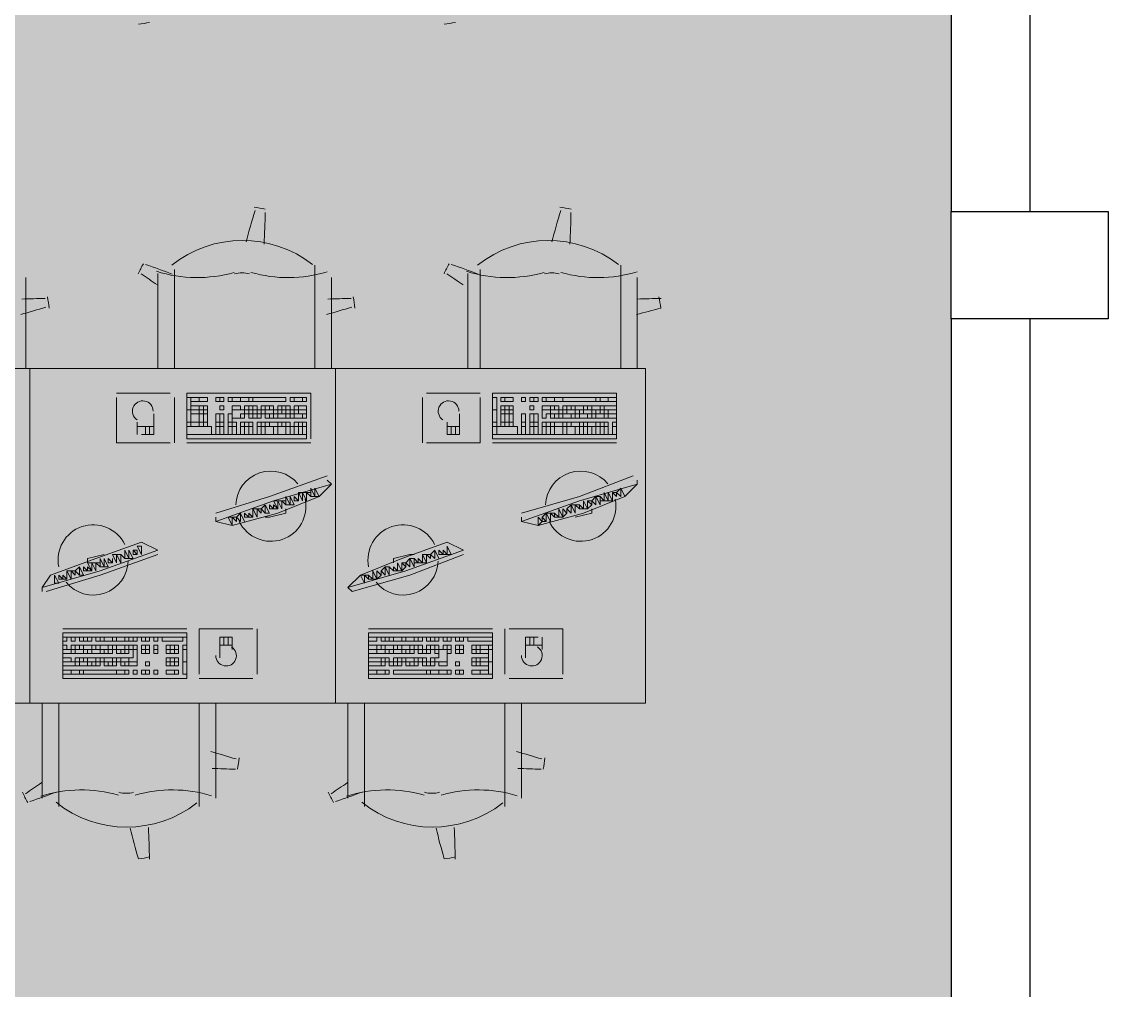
# Model space of a CAD drawing. Header units: millimetres. Extents: x -59 to 47, y 152 to 919.
# Drawn here: x 26.496 to 30.44, y 467.009 to 470.525 of the extents above; entities that cross this region are included whole.
import ezdxf

# ---------------------------------------------------------------- set-up
doc = ezdxf.new("R2010")
doc.units = ezdxf.units.MM
for name, color, linetype in [('PDF_014405$FT-FIXFIT', 7, 'Continuous'), ('PDF_014405$WA-COL', 7, 'Continuous'), ('PDF_014405$WA-EXT', 7, 'Continuous')]:
    doc.layers.add(name, color=color, linetype=linetype)
doc.layers.add('PDF_014405$HL-TMP', color=7, linetype='Continuous', true_color=0xe6db59)

msp = doc.modelspace()

# ---------------------------------------------------------------- linework, layer by layer
at = {"layer": 'PDF_014405$FT-FIXFIT', "lineweight": 0}
for points in [[(26.9901, 469.6108), (26.9901, 469.2658)], [(27.0501, 469.2658), (27.0501, 469.6258)], [(27.5601, 469.6408), (27.5601, 469.2658)], [(28.115, 469.6108), (28.115, 469.2658)], [(28.16, 469.2658), (28.16, 469.6258)], [(28.67, 469.6408), (28.67, 469.2658)], [(26.5102, 469.2658), (26.5102, 469.5958)], [(27.6201, 469.2658), (27.6201, 469.5958)], [(28.73, 469.2658), (28.73, 469.5958)], [(27.0351, 469.1758), (26.8402, 469.1758)], [(27.5451, 469.0108), (27.5451, 469.1758), (27.0951, 469.1758), (27.0951, 469.0108)], [(28.16, 469.1758), (27.9651, 469.1758)], [(28.655, 469.0108), (28.655, 469.1758), (28.205, 469.1758), (28.205, 469.0108)], [(26.8402, 469.1608), (26.8402, 469.1608)], [(26.8402, 469.1608), (26.8402, 468.9958), (27.0351, 468.9958)], [(27.0351, 469.1608), (27.0351, 469.1608)], [(27.0501, 468.9958), (27.0501, 469.1608)], [(27.9501, 469.1608), (27.9501, 468.9958)], [(27.9651, 469.1608), (27.9651, 469.1608)], [(27.9651, 468.9958), (28.16, 468.9958), (28.16, 469.1608)], [(26.9302, 469.0258), (26.9751, 469.0258), (26.9751, 469.1008)], [(28.0401, 469.0708), (28.0401, 469.0258), (28.0851, 469.0258), (28.0851, 469.1008)], [(26.9152, 469.0708), (26.9152, 469.0258)], [(26.9751, 469.0558), (26.9152, 469.0558)], [(26.9451, 469.0558), (26.9451, 469.0258)], [(26.9601, 469.0558), (26.9601, 469.0258)], [(28.0851, 469.0558), (28.0401, 469.0558)], [(28.0551, 469.0558), (28.0551, 469.0258)], [(28.0701, 469.0558), (28.0701, 469.0258)], [(27.0951, 468.9958), (27.5451, 468.9958)], [(27.9651, 468.9958), (27.9651, 468.9958)], [(28.205, 468.9958), (28.655, 468.9958)], [(27.6051, 468.8759), (27.3951, 468.8009), (27.2001, 468.7409)], [(27.2001, 468.7109), (27.2601, 468.6959), (27.4251, 468.7409), (27.5751, 468.8009), (27.6201, 468.8459), (27.6051, 468.8609)], [(28.715, 468.8759), (28.52, 468.8009), (28.31, 468.7409)], [(28.31, 468.7109), (28.37, 468.6959), (28.535, 468.7409), (28.685, 468.8009), (28.73, 468.8459), (28.73, 468.8609)], [(28.715, 468.8609), (28.715, 468.8609)], [(27.6201, 468.8459), (27.4101, 468.7859), (27.2001, 468.7109), (27.2001, 468.7259)], [(28.73, 468.8459), (28.52, 468.7859), (28.31, 468.7109), (28.31, 468.7259)], [(28.67, 468.8309), (28.685, 468.8009), (28.67, 468.8309)], [(27.2901, 468.7409), (27.3051, 468.7109), (27.2901, 468.7409)], [(27.3351, 468.7559), (27.3351, 468.7259), (27.3351, 468.7559)], [(27.4551, 468.7559), (27.4551, 468.7409), (27.3951, 468.7259), (27.3801, 468.7259)], [(28.475, 468.7559), (28.475, 468.7409), (28.475, 468.7559)], [(28.565, 468.7559), (28.565, 468.7409), (28.505, 468.7259)], [(28.325, 468.7259), (28.325, 468.7259)], [(26.5702, 468.4709), (26.7802, 468.5309), (26.9901, 468.6059), (26.9302, 468.6359), (26.7652, 468.5759), (26.6002, 468.5159), (26.5702, 468.4709), (26.5702, 468.4559)], [(27.6801, 468.4709), (27.8901, 468.5309), (28.1, 468.6059), (28.0401, 468.6359), (27.8751, 468.5759), (27.7251, 468.5159), (27.6801, 468.4709), (27.6951, 468.4559), (27.9051, 468.5159), (28.1, 468.5909)], [(26.5852, 468.4559), (26.7802, 468.5159), (26.9901, 468.5909)], [(26.7352, 468.5609), (26.7352, 468.5759), (26.7952, 468.5909)], [(26.8702, 468.5759), (26.8552, 468.5909), (26.8702, 468.5759)], [(26.9751, 468.5909), (26.9751, 468.5909)], [(26.9901, 468.6059), (26.9901, 468.6059)], [(27.8451, 468.5609), (27.8451, 468.5759), (27.9051, 468.5909), (27.9201, 468.5909)], [(28.0101, 468.5759), (27.9951, 468.6059), (28.0101, 468.5759)], [(28.1, 468.6059), (28.1, 468.6059)], [(28.1, 468.5909), (28.1, 468.5909)], [(26.8252, 468.5609), (26.8252, 468.5759), (26.8252, 468.5609)], [(27.8451, 468.5309), (27.8301, 468.5459), (27.8451, 468.5309)], [(26.6602, 468.5009), (26.6602, 468.5309), (26.6602, 468.5009)], [(27.8001, 468.5159), (27.8001, 468.5309), (27.8001, 468.5159)], [(26.5852, 468.4559), (26.5852, 468.4559)], [(27.0951, 468.3209), (26.6452, 468.3209)], [(26.6452, 468.3059), (26.6452, 468.1409), (27.0951, 468.1409), (27.0951, 468.3059)], [(27.3351, 468.3209), (27.1401, 468.3209), (27.1401, 468.1559)], [(27.3351, 468.3209), (27.3351, 468.3209)], [(27.3501, 468.1559), (27.3501, 468.3209)], [(28.205, 468.3209), (27.7551, 468.3209)], [(27.7551, 468.3059), (27.7551, 468.1409), (28.205, 468.1409), (28.205, 468.3059)], [(28.25, 468.3209), (28.25, 468.1559)], [(28.46, 468.1559), (28.46, 468.3209), (28.265, 468.3209)], [(27.2601, 468.2459), (27.2601, 468.2909), (27.2151, 468.2909), (27.2151, 468.2159)], [(27.2301, 468.2609), (27.2301, 468.2909)], [(27.2451, 468.2609), (27.2451, 468.2909)], [(28.37, 468.2909), (28.325, 468.2909), (28.325, 468.2159)], [(28.34, 468.2609), (28.34, 468.2909)], [(28.355, 468.2609), (28.355, 468.2909)], [(28.385, 468.2459), (28.385, 468.2909)], [(27.2151, 468.2609), (27.2601, 468.2609)], [(28.325, 468.2609), (28.385, 468.2609)], [(27.3351, 468.1559), (27.3351, 468.1559)], [(28.265, 468.1559), (28.265, 468.1559)], [(28.46, 468.1559), (28.46, 468.1559)], [(27.1401, 468.1409), (27.3351, 468.1409)], [(28.265, 468.1409), (28.46, 468.1409)], [(26.5702, 467.706), (26.5702, 468.0509)], [(26.6302, 468.0509), (26.6302, 467.676)], [(27.1401, 467.676), (27.1401, 468.0509)], [(27.2001, 468.0509), (27.2001, 467.706)], [(27.6801, 467.706), (27.6801, 468.0509)], [(27.7401, 468.0509), (27.7401, 467.676)], [(28.25, 467.676), (28.25, 468.0509)], [(28.31, 468.0509), (28.31, 467.706)]]:
    msp.add_lwpolyline(points, dxfattribs=at)
for points in [[(28.7273, 469.462, 0.00719), (28.8152, 469.485, 0.025003), (28.8088, 469.5257)], [(26.8901, 467.5968, 0.008987), (26.9193, 467.4859, 0.025003), (26.96, 467.4924)], [(28, 467.5968, 0.008987), (28.0292, 467.4859, 0.025003), (28.0699, 467.4924)]]:
    msp.add_lwpolyline(points, format="xyb", dxfattribs=at)
for points in [[(25.4153, 469.2658), (26.5252, 469.2658), (26.5252, 468.0509), (25.4153, 468.0509)], [(26.5252, 469.2658), (27.6351, 469.2658), (27.6351, 468.0509), (26.5252, 468.0509)], [(27.6351, 469.2658), (28.76, 469.2658), (28.76, 468.0509), (27.6351, 468.0509)], [(27.1101, 469.1608), (27.0951, 469.1608), (27.0951, 469.1158), (27.1101, 469.1158)], [(27.1401, 469.1608), (27.1101, 469.1608), (27.1101, 469.1458), (27.1401, 469.1458)], [(27.1701, 469.1608), (27.1401, 469.1608), (27.1401, 469.1458), (27.1701, 469.1458)], [(27.2151, 469.1608), (27.2001, 469.1608), (27.2001, 469.1458), (27.2151, 469.1458)], [(27.2301, 469.1608), (27.2151, 469.1608), (27.2151, 469.1458), (27.2301, 469.1458)], [(27.2601, 469.1608), (27.2451, 469.1608), (27.2451, 469.1458), (27.2601, 469.1458)], [(27.2601, 469.1608), (27.2901, 469.1608), (27.2901, 469.1458), (27.2601, 469.1458)], [(27.2901, 469.1608), (27.3201, 469.1608), (27.3201, 469.1458), (27.2901, 469.1458)], [(27.3201, 469.1608), (27.3351, 469.1608), (27.3351, 469.1458), (27.3201, 469.1458)], [(27.4551, 469.1608), (27.3351, 469.1608), (27.3351, 469.1458), (27.4551, 469.1458)], [(27.4851, 469.1608), (27.4701, 469.1608), (27.4701, 469.1458), (27.4851, 469.1458)], [(27.5151, 469.1608), (27.4851, 469.1608), (27.4851, 469.1458), (27.5151, 469.1458)], [(27.5301, 469.1608), (27.5151, 469.1608), (27.5151, 469.1458), (27.5301, 469.1458)], [(28.22, 469.1608), (28.205, 469.1608), (28.205, 469.1158), (28.22, 469.1158)], [(28.25, 469.1608), (28.235, 469.1608), (28.235, 469.1458), (28.25, 469.1458)], [(28.28, 469.1608), (28.25, 469.1608), (28.25, 469.1458), (28.28, 469.1458)], [(28.325, 469.1608), (28.31, 469.1608), (28.31, 469.1458), (28.325, 469.1458)], [(28.355, 469.1608), (28.34, 469.1608), (28.34, 469.1458), (28.355, 469.1458)], [(28.37, 469.1608), (28.355, 469.1608), (28.355, 469.1458), (28.37, 469.1458)], [(28.385, 469.1608), (28.4, 469.1608), (28.4, 469.1458), (28.385, 469.1458)], [(28.4, 469.1608), (28.43, 469.1608), (28.43, 469.1458), (28.4, 469.1458)], [(28.43, 469.1608), (28.46, 469.1608), (28.46, 469.1458), (28.43, 469.1458)], [(28.58, 469.1608), (28.46, 469.1608), (28.46, 469.1458), (28.58, 469.1458)], [(28.595, 469.1608), (28.58, 469.1608), (28.58, 469.1458), (28.595, 469.1458)], [(28.625, 469.1608), (28.595, 469.1608), (28.595, 469.1458), (28.625, 469.1458)], [(28.655, 469.1608), (28.625, 469.1608), (28.625, 469.1458), (28.655, 469.1458)], [(27.1101, 469.1158), (27.0951, 469.1158), (27.0951, 469.0708), (27.1101, 469.0708)], [(27.1401, 469.1308), (27.1101, 469.1308), (27.1101, 469.1158), (27.1401, 469.1158)], [(27.1401, 469.1158), (27.1101, 469.1158), (27.1101, 469.1008), (27.1401, 469.1008)], [(27.1401, 469.1008), (27.1101, 469.1008), (27.1101, 469.0708), (27.1401, 469.0708)], [(27.1551, 469.1308), (27.1401, 469.1308), (27.1401, 469.1158), (27.1551, 469.1158)], [(27.1551, 469.1158), (27.1401, 469.1158), (27.1401, 469.1008), (27.1551, 469.1008)], [(27.1551, 469.1008), (27.1401, 469.1008), (27.1401, 469.0708), (27.1551, 469.0708)], [(27.1701, 469.1308), (27.1551, 469.1308), (27.1551, 469.1158), (27.1701, 469.1158)], [(27.1701, 469.1158), (27.1551, 469.1158), (27.1551, 469.1008), (27.1701, 469.1008)], [(27.1701, 469.1008), (27.1551, 469.1008), (27.1551, 469.0708), (27.1701, 469.0708)], [(27.2151, 469.1008), (27.2001, 469.1008), (27.2001, 469.0708), (27.2151, 469.0708)], [(27.2301, 469.1308), (27.2151, 469.1308), (27.2151, 469.1158), (27.2301, 469.1158)], [(27.2301, 469.1008), (27.2151, 469.1008), (27.2151, 469.0708), (27.2301, 469.0708)], [(27.2601, 469.1008), (27.2451, 469.1008), (27.2451, 469.0708), (27.2601, 469.0708)], [(27.2901, 469.1308), (27.2601, 469.1308), (27.2601, 469.1158), (27.2901, 469.1158)], [(27.2901, 469.1158), (27.2601, 469.1158), (27.2601, 469.0858), (27.2901, 469.0858), (27.2901, 469.1008), (27.3051, 469.1008), (27.3051, 469.1158)], [(27.3051, 469.1008), (27.2901, 469.1008), (27.2901, 469.0858), (27.3051, 469.0858)], [(27.3201, 469.1308), (27.3051, 469.1308), (27.3051, 469.1158), (27.3201, 469.1158)], [(27.3201, 469.1158), (27.3051, 469.1158), (27.3051, 469.1008), (27.3201, 469.1008)], [(27.3351, 469.1308), (27.3201, 469.1308), (27.3201, 469.1158), (27.3351, 469.1158)], [(27.3351, 469.1008), (27.3201, 469.1008), (27.3201, 469.0858), (27.3351, 469.0858)], [(27.3501, 469.1308), (27.3351, 469.1308), (27.3351, 469.1158), (27.3501, 469.1158)], [(27.3501, 469.1158), (27.3351, 469.1158), (27.3351, 469.1008), (27.3501, 469.1008)], [(27.3501, 469.1008), (27.3351, 469.1008), (27.3351, 469.0858), (27.3501, 469.0858)], [(27.3651, 469.1158), (27.3501, 469.1158), (27.3501, 469.1008), (27.3651, 469.1008)], [(27.3651, 469.1008), (27.3501, 469.1008), (27.3501, 469.0858), (27.3651, 469.0858)], [(27.3801, 469.1308), (27.3651, 469.1308), (27.3651, 469.1158), (27.3801, 469.1158)], [(27.3801, 469.1158), (27.3651, 469.1158), (27.3651, 469.1008), (27.3801, 469.1008)], [(27.3951, 469.1308), (27.3801, 469.1308), (27.3801, 469.1158), (27.3951, 469.1158)], [(27.4101, 469.1158), (27.3801, 469.1158), (27.3801, 469.1008), (27.4101, 469.1008)], [(27.3951, 469.1008), (27.3801, 469.1008), (27.3801, 469.0858), (27.3951, 469.0858)], [(27.4101, 469.1308), (27.3951, 469.1308), (27.3951, 469.1158), (27.4101, 469.1158)], [(27.4101, 469.1008), (27.3951, 469.1008), (27.3951, 469.0858), (27.4101, 469.0858)], [(27.4251, 469.1158), (27.4101, 469.1158), (27.4101, 469.1008), (27.4251, 469.1008)], [(27.4251, 469.1008), (27.4101, 469.1008), (27.4101, 469.0858), (27.4251, 469.0858)], [(27.4401, 469.1308), (27.4251, 469.1308), (27.4251, 469.1158), (27.4401, 469.1158)], [(27.4401, 469.1158), (27.4251, 469.1158), (27.4251, 469.1008), (27.4401, 469.1008)], [(27.4551, 469.1008), (27.4251, 469.1008), (27.4251, 469.0858), (27.4551, 469.0858)], [(27.4551, 469.1308), (27.4401, 469.1308), (27.4401, 469.1158), (27.4551, 469.1158)], [(27.4551, 469.1158), (27.4401, 469.1158), (27.4401, 469.1008), (27.4551, 469.1008)], [(27.4701, 469.1308), (27.4551, 469.1308), (27.4551, 469.1158), (27.4701, 469.1158)], [(27.4701, 469.1008), (27.4551, 469.1008), (27.4551, 469.0858), (27.4701, 469.0858)], [(27.4851, 469.1158), (27.4701, 469.1158), (27.4701, 469.1008), (27.4851, 469.1008)], [(27.4851, 469.1008), (27.4701, 469.1008), (27.4701, 469.0858), (27.4851, 469.0858)], [(27.5001, 469.1308), (27.4851, 469.1308), (27.4851, 469.1158), (27.5001, 469.1158)], [(27.5001, 469.1158), (27.4851, 469.1158), (27.4851, 469.1008), (27.5001, 469.1008)], [(27.5151, 469.1008), (27.4851, 469.1008), (27.4851, 469.0858), (27.5151, 469.0858)], [(27.5301, 469.1308), (27.5001, 469.1308), (27.5001, 469.1158), (27.5301, 469.1158)], [(27.5301, 469.1158), (27.5001, 469.1158), (27.5001, 469.1008), (27.5301, 469.1008)], [(27.5301, 469.1008), (27.5151, 469.1008), (27.5151, 469.0858), (27.5301, 469.0858)], [(28.22, 469.1158), (28.205, 469.1158), (28.205, 469.0708), (28.22, 469.0708)], [(28.25, 469.1308), (28.235, 469.1308), (28.235, 469.1158), (28.25, 469.1158)], [(28.25, 469.1158), (28.235, 469.1158), (28.235, 469.1008), (28.25, 469.1008)], [(28.25, 469.1008), (28.235, 469.1008), (28.235, 469.0708), (28.25, 469.0708)], [(28.265, 469.1308), (28.25, 469.1308), (28.25, 469.1158), (28.265, 469.1158)], [(28.265, 469.1158), (28.25, 469.1158), (28.25, 469.1008), (28.265, 469.1008)], [(28.265, 469.1008), (28.25, 469.1008), (28.25, 469.0708), (28.265, 469.0708)], [(28.28, 469.1308), (28.265, 469.1308), (28.265, 469.1158), (28.28, 469.1158)], [(28.28, 469.1158), (28.265, 469.1158), (28.265, 469.1008), (28.28, 469.1008)], [(28.28, 469.1008), (28.265, 469.1008), (28.265, 469.0708), (28.28, 469.0708)], [(28.325, 469.1008), (28.31, 469.1008), (28.31, 469.0708), (28.325, 469.0708)], [(28.355, 469.1308), (28.34, 469.1308), (28.34, 469.1158), (28.355, 469.1158)], [(28.355, 469.1008), (28.34, 469.1008), (28.34, 469.0708), (28.355, 469.0708)], [(28.37, 469.1008), (28.355, 469.1008), (28.355, 469.0708), (28.37, 469.0708)], [(28.415, 469.1308), (28.385, 469.1308), (28.385, 469.1158), (28.415, 469.1158)], [(28.4, 469.1158), (28.385, 469.1158), (28.385, 469.0858), (28.4, 469.0858), (28.4, 469.1008), (28.415, 469.1008), (28.415, 469.1158)], [(28.43, 469.1308), (28.415, 469.1308), (28.415, 469.1158), (28.43, 469.1158)], [(28.445, 469.1158), (28.415, 469.1158), (28.415, 469.1008), (28.445, 469.1008)], [(28.43, 469.1008), (28.415, 469.1008), (28.415, 469.0858), (28.43, 469.0858)], [(28.445, 469.1308), (28.43, 469.1308), (28.43, 469.1158), (28.445, 469.1158)], [(28.445, 469.1008), (28.43, 469.1008), (28.43, 469.0858), (28.445, 469.0858)], [(28.46, 469.1158), (28.445, 469.1158), (28.445, 469.1008), (28.46, 469.1008)], [(28.46, 469.1008), (28.445, 469.1008), (28.445, 469.0858), (28.46, 469.0858)], [(28.475, 469.1308), (28.46, 469.1308), (28.46, 469.1158), (28.475, 469.1158)], [(28.475, 469.1158), (28.46, 469.1158), (28.46, 469.1008), (28.475, 469.1008)], [(28.49, 469.1008), (28.46, 469.1008), (28.46, 469.0858), (28.49, 469.0858)], [(28.49, 469.1308), (28.475, 469.1308), (28.475, 469.1158), (28.49, 469.1158)], [(28.505, 469.1158), (28.475, 469.1158), (28.475, 469.1008), (28.505, 469.1008)], [(28.505, 469.1308), (28.49, 469.1308), (28.49, 469.1158), (28.505, 469.1158)], [(28.505, 469.1008), (28.49, 469.1008), (28.49, 469.0858), (28.505, 469.0858)], [(28.535, 469.1308), (28.505, 469.1308), (28.505, 469.1158), (28.535, 469.1158)], [(28.52, 469.1158), (28.505, 469.1158), (28.505, 469.1008), (28.52, 469.1008)], [(28.52, 469.1008), (28.505, 469.1008), (28.505, 469.0858), (28.52, 469.0858)], [(28.535, 469.1158), (28.52, 469.1158), (28.52, 469.1008), (28.535, 469.1008)], [(28.55, 469.1008), (28.52, 469.1008), (28.52, 469.0858), (28.55, 469.0858)], [(28.55, 469.1308), (28.535, 469.1308), (28.535, 469.1158), (28.55, 469.1158)], [(28.565, 469.1158), (28.535, 469.1158), (28.535, 469.1008), (28.565, 469.1008)], [(28.565, 469.1308), (28.55, 469.1308), (28.55, 469.1158), (28.565, 469.1158)], [(28.565, 469.1008), (28.55, 469.1008), (28.55, 469.0858), (28.565, 469.0858)], [(28.595, 469.1308), (28.565, 469.1308), (28.565, 469.1158), (28.595, 469.1158)], [(28.58, 469.1158), (28.565, 469.1158), (28.565, 469.1008), (28.58, 469.1008)], [(28.58, 469.1008), (28.565, 469.1008), (28.565, 469.0858), (28.58, 469.0858)], [(28.595, 469.1158), (28.58, 469.1158), (28.58, 469.1008), (28.595, 469.1008)], [(28.61, 469.1008), (28.58, 469.1008), (28.58, 469.0858), (28.61, 469.0858)], [(28.61, 469.1308), (28.595, 469.1308), (28.595, 469.1158), (28.61, 469.1158)], [(28.61, 469.1158), (28.595, 469.1158), (28.595, 469.1008), (28.61, 469.1008)], [(28.655, 469.1308), (28.61, 469.1308), (28.61, 469.1158), (28.655, 469.1158)], [(28.625, 469.1008), (28.61, 469.1008), (28.61, 469.0858), (28.625, 469.0858)], [(28.655, 469.1158), (28.625, 469.1158), (28.625, 469.1008), (28.655, 469.1008)], [(28.655, 469.1008), (28.625, 469.1008), (28.625, 469.0858), (28.655, 469.0858)], [(27.1101, 469.0708), (27.0951, 469.0708), (27.0951, 469.0558), (27.1101, 469.0558)], [(27.1851, 469.0258), (27.0951, 469.0258), (27.0951, 469.0558), (27.1851, 469.0558)], [(27.1401, 469.0708), (27.1101, 469.0708), (27.1101, 469.0558), (27.1401, 469.0558)], [(27.1551, 469.0708), (27.1401, 469.0708), (27.1401, 469.0558), (27.1551, 469.0558)], [(27.1701, 469.0708), (27.1551, 469.0708), (27.1551, 469.0558), (27.1701, 469.0558)], [(27.2151, 469.0708), (27.2001, 469.0708), (27.2001, 469.0558), (27.2151, 469.0558)], [(27.2151, 469.0558), (27.2001, 469.0558), (27.2001, 469.0258), (27.2151, 469.0258)], [(27.2301, 469.0708), (27.2151, 469.0708), (27.2151, 469.0558), (27.2301, 469.0558)], [(27.2301, 469.0558), (27.2151, 469.0558), (27.2151, 469.0258), (27.2301, 469.0258)], [(27.2601, 469.0708), (27.2451, 469.0708), (27.2451, 469.0558), (27.2601, 469.0558)], [(27.2601, 469.0558), (27.2451, 469.0558), (27.2451, 469.0258), (27.2601, 469.0258)], [(27.2751, 469.0708), (27.2601, 469.0708), (27.2601, 469.0558), (27.2751, 469.0558)], [(27.2751, 469.0558), (27.2601, 469.0558), (27.2601, 469.0258), (27.2751, 469.0258)], [(27.3051, 469.0708), (27.2901, 469.0708), (27.2901, 469.0558), (27.3051, 469.0558)], [(27.3051, 469.0558), (27.2901, 469.0558), (27.2901, 469.0258), (27.3051, 469.0258)], [(27.3201, 469.0708), (27.3051, 469.0708), (27.3051, 469.0558), (27.3201, 469.0558)], [(27.3201, 469.0558), (27.3051, 469.0558), (27.3051, 469.0258), (27.3201, 469.0258)], [(27.3351, 469.0708), (27.3201, 469.0708), (27.3201, 469.0558), (27.3351, 469.0558)], [(27.3351, 469.0558), (27.3201, 469.0558), (27.3201, 469.0258), (27.3351, 469.0258)], [(27.3651, 469.0708), (27.3501, 469.0708), (27.3501, 469.0558), (27.3651, 469.0558)], [(27.3651, 469.0558), (27.3501, 469.0558), (27.3501, 469.0258), (27.3651, 469.0258)], [(27.3801, 469.0708), (27.3651, 469.0708), (27.3651, 469.0558), (27.3801, 469.0558)], [(27.3801, 469.0558), (27.3651, 469.0558), (27.3651, 469.0258), (27.3801, 469.0258)], [(27.3951, 469.0708), (27.3801, 469.0708), (27.3801, 469.0558), (27.3951, 469.0558)], [(27.4101, 469.0558), (27.3801, 469.0558), (27.3801, 469.0258), (27.4101, 469.0258)], [(27.4251, 469.0708), (27.3951, 469.0708), (27.3951, 469.0558), (27.4251, 469.0558)], [(27.4251, 469.0558), (27.4101, 469.0558), (27.4101, 469.0258), (27.4251, 469.0258)], [(27.4401, 469.0708), (27.4251, 469.0708), (27.4251, 469.0558), (27.4401, 469.0558)], [(27.4551, 469.0558), (27.4251, 469.0558), (27.4251, 469.0258), (27.4551, 469.0258)], [(27.4551, 469.0708), (27.4401, 469.0708), (27.4401, 469.0558), (27.4551, 469.0558)], [(27.4701, 469.0708), (27.4551, 469.0708), (27.4551, 469.0558), (27.4701, 469.0558)], [(27.4701, 469.0558), (27.4551, 469.0558), (27.4551, 469.0258), (27.4701, 469.0258)], [(27.4851, 469.0558), (27.4701, 469.0558), (27.4701, 469.0258), (27.4851, 469.0258)], [(27.5001, 469.0708), (27.4851, 469.0708), (27.4851, 469.0558), (27.5001, 469.0558)], [(27.5001, 469.0558), (27.4851, 469.0558), (27.4851, 469.0258), (27.5001, 469.0258)], [(27.5151, 469.0708), (27.5001, 469.0708), (27.5001, 469.0558), (27.5151, 469.0558)], [(27.5301, 469.0708), (27.5151, 469.0708), (27.5151, 469.0558), (27.5301, 469.0558)], [(27.5301, 469.0558), (27.5151, 469.0558), (27.5151, 469.0258), (27.5301, 469.0258)], [(28.22, 469.0708), (28.205, 469.0708), (28.205, 469.0558), (28.22, 469.0558)], [(28.295, 469.0258), (28.22, 469.0258), (28.22, 469.0558), (28.295, 469.0558)], [(28.25, 469.0708), (28.235, 469.0708), (28.235, 469.0558), (28.25, 469.0558)], [(28.265, 469.0708), (28.25, 469.0708), (28.25, 469.0558), (28.265, 469.0558)], [(28.28, 469.0708), (28.265, 469.0708), (28.265, 469.0558), (28.28, 469.0558)], [(28.325, 469.0708), (28.31, 469.0708), (28.31, 469.0558), (28.325, 469.0558)], [(28.325, 469.0558), (28.31, 469.0558), (28.31, 469.0258), (28.325, 469.0258)], [(28.355, 469.0708), (28.34, 469.0708), (28.34, 469.0558), (28.355, 469.0558)], [(28.355, 469.0558), (28.34, 469.0558), (28.34, 469.0258), (28.355, 469.0258)], [(28.37, 469.0708), (28.355, 469.0708), (28.355, 469.0558), (28.37, 469.0558)], [(28.37, 469.0558), (28.355, 469.0558), (28.355, 469.0258), (28.37, 469.0258)], [(28.4, 469.0708), (28.385, 469.0708), (28.385, 469.0558), (28.4, 469.0558)], [(28.4, 469.0558), (28.385, 469.0558), (28.385, 469.0258), (28.4, 469.0258)], [(28.415, 469.0708), (28.4, 469.0708), (28.4, 469.0558), (28.415, 469.0558)], [(28.415, 469.0558), (28.4, 469.0558), (28.4, 469.0258), (28.415, 469.0258)], [(28.43, 469.0708), (28.415, 469.0708), (28.415, 469.0558), (28.43, 469.0558)], [(28.43, 469.0558), (28.415, 469.0558), (28.415, 469.0258), (28.43, 469.0258)], [(28.46, 469.0708), (28.43, 469.0708), (28.43, 469.0558), (28.46, 469.0558)], [(28.46, 469.0558), (28.43, 469.0558), (28.43, 469.0258), (28.46, 469.0258)], [(28.475, 469.0708), (28.46, 469.0708), (28.46, 469.0558), (28.475, 469.0558)], [(28.475, 469.0558), (28.46, 469.0558), (28.46, 469.0258), (28.475, 469.0258)], [(28.49, 469.0708), (28.475, 469.0708), (28.475, 469.0558), (28.49, 469.0558)], [(28.505, 469.0558), (28.475, 469.0558), (28.475, 469.0258), (28.505, 469.0258)], [(28.52, 469.0708), (28.49, 469.0708), (28.49, 469.0558), (28.52, 469.0558)], [(28.52, 469.0558), (28.505, 469.0558), (28.505, 469.0258), (28.52, 469.0258)], [(28.535, 469.0708), (28.52, 469.0708), (28.52, 469.0558), (28.535, 469.0558)], [(28.535, 469.0558), (28.52, 469.0558), (28.52, 469.0258), (28.535, 469.0258)], [(28.55, 469.0708), (28.535, 469.0708), (28.535, 469.0558), (28.55, 469.0558)], [(28.58, 469.0708), (28.55, 469.0708), (28.55, 469.0558), (28.58, 469.0558)], [(28.565, 469.0558), (28.55, 469.0558), (28.55, 469.0258), (28.565, 469.0258)], [(28.58, 469.0558), (28.565, 469.0558), (28.565, 469.0258), (28.58, 469.0258)], [(28.595, 469.0708), (28.58, 469.0708), (28.58, 469.0558), (28.595, 469.0558)], [(28.595, 469.0558), (28.58, 469.0558), (28.58, 469.0258), (28.595, 469.0258)], [(28.61, 469.0708), (28.595, 469.0708), (28.595, 469.0558), (28.61, 469.0558)], [(28.625, 469.0708), (28.61, 469.0708), (28.61, 469.0558), (28.625, 469.0558)], [(28.625, 469.0558), (28.61, 469.0558), (28.61, 469.0258), (28.625, 469.0258)], [(28.655, 469.0708), (28.64, 469.0708), (28.64, 469.0558), (28.655, 469.0558)], [(28.655, 469.0558), (28.64, 469.0558), (28.64, 469.0258), (28.655, 469.0258)], [(27.5301, 469.0108), (27.0951, 469.0108), (27.0951, 469.0258), (27.5301, 469.0258)], [(28.655, 469.0108), (28.205, 469.0108), (28.205, 469.0258), (28.655, 469.0258)], [(27.5451, 468.8309), (27.5451, 468.8159), (27.5451, 468.8009), (27.5601, 468.8009)], [(27.5601, 468.8309), (27.5601, 468.8009), (27.5751, 468.8009)], [(28.67, 468.8309), (28.655, 468.8159), (28.67, 468.8009)], [(27.4251, 468.7859), (27.4101, 468.7859), (27.4251, 468.7559)], [(27.4401, 468.7859), (27.4251, 468.7859), (27.4401, 468.7559), (27.4401, 468.7709)], [(27.4551, 468.7859), (27.4401, 468.7859), (27.4551, 468.7709)], [(27.4551, 468.8009), (27.4551, 468.7859), (27.4551, 468.7709), (27.4701, 468.7709)], [(27.4701, 468.8009), (27.4701, 468.7709), (27.4851, 468.7709)], [(27.4851, 468.8009), (27.4851, 468.7859), (27.5001, 468.7859)], [(27.5001, 468.8159), (27.5001, 468.8009), (27.5001, 468.7859)], [(27.5151, 468.8159), (27.5001, 468.8159), (27.5151, 468.7859)], [(27.5301, 468.8159), (27.5151, 468.8159), (27.5301, 468.7859), (27.5301, 468.8009)], [(27.5451, 468.8159), (27.5301, 468.8159), (27.5451, 468.8009)], [(28.535, 468.7859), (28.535, 468.7559), (28.55, 468.7559)], [(28.55, 468.7859), (28.55, 468.7559), (28.565, 468.7709)], [(28.565, 468.7859), (28.55, 468.7859), (28.565, 468.7709)], [(28.58, 468.8009), (28.565, 468.7859), (28.58, 468.7709)], [(28.595, 468.8009), (28.58, 468.8009), (28.595, 468.7709)], [(28.595, 468.8009), (28.595, 468.7859), (28.61, 468.7859)], [(28.61, 468.8159), (28.61, 468.8009), (28.61, 468.7859), (28.625, 468.7859)], [(28.625, 468.8159), (28.625, 468.7859), (28.64, 468.7859)], [(28.64, 468.8159), (28.64, 468.7859), (28.64, 468.8009)], [(28.655, 468.8159), (28.64, 468.8159), (28.655, 468.8009)], [(27.2901, 468.7409), (27.2751, 468.7259), (27.2901, 468.7109)], [(27.3051, 468.7409), (27.3051, 468.7259), (27.3201, 468.7259)], [(27.3201, 468.7409), (27.3201, 468.7259), (27.3351, 468.7259)], [(27.3501, 468.7559), (27.3351, 468.7559), (27.3501, 468.7259), (27.3501, 468.7409)], [(27.3651, 468.7559), (27.3501, 468.7559), (27.3651, 468.7409)], [(27.3801, 468.7709), (27.3651, 468.7559), (27.3801, 468.7409)], [(27.3801, 468.7709), (27.3801, 468.7409), (27.3951, 468.7409)], [(27.3951, 468.7709), (27.3951, 468.7559), (27.4101, 468.7559)], [(27.4101, 468.7709), (27.4101, 468.7559), (27.4251, 468.7559)], [(28.4, 468.7409), (28.385, 468.7259), (28.4, 468.7109)], [(28.415, 468.7409), (28.4, 468.7409), (28.415, 468.7109)], [(28.43, 468.7409), (28.415, 468.7409), (28.43, 468.7259)], [(28.43, 468.7409), (28.43, 468.7259), (28.445, 468.7259)], [(28.445, 468.7559), (28.445, 468.7259), (28.46, 468.7259)], [(28.46, 468.7559), (28.46, 468.7259), (28.475, 468.7409)], [(28.49, 468.7709), (28.475, 468.7559), (28.49, 468.7409)], [(28.505, 468.7709), (28.49, 468.7709), (28.505, 468.7409)], [(28.52, 468.7709), (28.505, 468.7709), (28.52, 468.7559)], [(28.52, 468.7709), (28.52, 468.7559), (28.535, 468.7559)], [(27.2601, 468.7259), (27.2451, 468.7259), (27.2601, 468.6959), (27.2601, 468.7109)], [(27.2751, 468.7259), (27.2601, 468.7259), (27.2751, 468.7109)], [(28.37, 468.7259), (28.37, 468.6959), (28.385, 468.7109)], [(28.385, 468.7259), (28.385, 468.7109), (28.4, 468.7109)], [(26.9302, 468.5909), (26.9302, 468.6209), (26.9152, 468.6209)], [(28.0401, 468.5909), (28.0551, 468.5909), (28.0401, 468.6209)], [(26.8402, 468.5609), (26.8402, 468.5909), (26.8252, 468.5909)], [(26.8552, 468.5609), (26.8552, 468.5759), (26.8552, 468.5909), (26.8402, 468.5909)], [(26.8702, 468.5759), (26.8852, 468.5759), (26.8702, 468.6059), (26.8702, 468.5909)], [(26.8852, 468.5759), (26.9002, 468.5759), (26.8852, 468.6059)], [(26.9152, 468.5909), (26.9152, 468.6059), (26.9002, 468.6059)], [(26.9002, 468.5909), (26.9152, 468.5909), (26.9002, 468.6059)], [(27.9651, 468.5609), (27.9651, 468.5759), (27.9651, 468.5909), (27.9501, 468.5909)], [(27.9501, 468.5609), (27.9651, 468.5609), (27.9501, 468.5909)], [(27.9801, 468.5759), (27.9801, 468.5909), (27.9651, 468.5909)], [(27.9951, 468.5759), (27.9951, 468.6059), (27.9801, 468.5909)], [(28.0101, 468.5909), (28.0251, 468.5909), (28.0101, 468.6059)], [(28.0251, 468.5909), (28.0401, 468.5909), (28.0251, 468.6059)], [(26.7052, 468.5159), (26.7052, 468.5459), (26.6902, 468.5309)], [(26.7052, 468.5159), (26.7202, 468.5159), (26.7052, 468.5459)], [(26.7202, 468.5309), (26.7352, 468.5309), (26.7202, 468.5459)], [(26.7502, 468.5309), (26.7502, 468.5609), (26.7352, 468.5609)], [(26.7352, 468.5309), (26.7502, 468.5309), (26.7352, 468.5459)], [(26.7652, 468.5309), (26.7652, 468.5459), (26.7652, 468.5609), (26.7502, 468.5609)], [(26.7802, 468.5459), (26.7802, 468.5609), (26.7652, 468.5609)], [(26.7802, 468.5459), (26.7952, 468.5459), (26.7802, 468.5759), (26.7802, 468.5609)], [(26.7952, 468.5459), (26.8102, 468.5459), (26.7952, 468.5759)], [(26.8102, 468.5609), (26.8252, 468.5609), (26.8102, 468.5759)], [(27.8151, 468.5159), (27.8151, 468.5459), (27.8001, 468.5309)], [(27.8301, 468.5159), (27.8301, 468.5459), (27.8151, 468.5459)], [(27.8451, 468.5309), (27.8601, 468.5309), (27.8451, 468.5459)], [(27.8601, 468.5309), (27.8751, 468.5309), (27.8601, 468.5609)], [(27.8901, 468.5459), (27.8901, 468.5609), (27.8751, 468.5609)], [(27.8751, 468.5309), (27.8901, 468.5459), (27.8751, 468.5609)], [(27.9051, 468.5459), (27.9051, 468.5759), (27.8901, 468.5609)], [(27.9201, 468.5459), (27.9201, 468.5759), (27.9051, 468.5759)], [(27.9201, 468.5609), (27.9351, 468.5609), (27.9201, 468.5759)], [(27.9351, 468.5609), (27.9501, 468.5609), (27.9351, 468.5759)], [(26.6152, 468.4859), (26.6302, 468.4859), (26.6152, 468.5159)], [(26.6302, 468.5009), (26.6452, 468.5009), (26.6302, 468.5159)], [(26.6452, 468.5009), (26.6602, 468.5009), (26.6452, 468.5159)], [(26.6752, 468.5009), (26.6752, 468.5159), (26.6752, 468.5309), (26.6602, 468.5309)], [(26.6902, 468.5159), (26.6902, 468.5309), (26.6752, 468.5309)], [(27.7401, 468.4859), (27.7401, 468.5159), (27.7251, 468.5159)], [(27.7551, 468.5009), (27.7551, 468.5159), (27.7401, 468.5159)], [(27.7551, 468.5009), (27.7701, 468.5009), (27.7551, 468.5159)], [(27.7701, 468.5009), (27.7851, 468.5009), (27.7701, 468.5309)], [(27.7851, 468.5009), (27.8001, 468.5159), (27.7851, 468.5309)], [(26.6452, 468.3059), (27.0951, 468.3059), (27.0951, 468.2909), (26.6452, 468.2909)], [(27.7551, 468.3059), (28.205, 468.3059), (28.205, 468.2909), (27.7551, 468.2909)], [(26.6452, 468.2759), (26.6602, 468.2759), (26.6602, 468.2909), (26.6452, 468.2909)], [(26.6752, 468.2759), (26.6902, 468.2759), (26.6902, 468.2909), (26.6752, 468.2909)], [(26.7052, 468.2759), (26.7202, 468.2759), (26.7202, 468.2909), (26.7052, 468.2909)], [(26.7202, 468.2759), (26.7352, 468.2759), (26.7352, 468.2909), (26.7202, 468.2909)], [(26.7352, 468.2759), (26.7502, 468.2759), (26.7502, 468.2909), (26.7352, 468.2909)], [(26.7652, 468.2759), (26.7802, 468.2759), (26.7802, 468.2909), (26.7652, 468.2909)], [(26.7802, 468.2759), (26.7952, 468.2759), (26.7952, 468.2909), (26.7802, 468.2909)], [(26.7952, 468.2759), (26.8252, 468.2759), (26.8252, 468.2909), (26.7952, 468.2909)], [(26.8252, 468.2759), (26.8402, 468.2759), (26.8402, 468.2909), (26.8252, 468.2909)], [(26.8402, 468.2759), (26.8702, 468.2759), (26.8702, 468.2909), (26.8402, 468.2909)], [(26.8702, 468.2759), (26.8852, 468.2759), (26.8852, 468.2909), (26.8702, 468.2909)], [(26.8852, 468.2759), (26.9002, 468.2759), (26.9002, 468.2909), (26.8852, 468.2909)], [(26.9002, 468.2759), (26.9152, 468.2759), (26.9152, 468.2909), (26.9002, 468.2909)], [(26.9302, 468.2759), (26.9451, 468.2759), (26.9451, 468.2909), (26.9302, 468.2909)], [(26.9451, 468.2759), (26.9601, 468.2759), (26.9601, 468.2909), (26.9451, 468.2909)], [(26.9751, 468.2759), (26.9901, 468.2759), (26.9901, 468.2909), (26.9751, 468.2909)], [(27.0051, 468.2909), (27.0801, 468.2909), (27.0801, 468.2759), (27.0051, 468.2759)], [(27.7551, 468.2759), (27.7851, 468.2759), (27.7851, 468.2909), (27.7551, 468.2909)], [(27.8001, 468.2759), (27.8151, 468.2759), (27.8151, 468.2909), (27.8001, 468.2909)], [(27.8151, 468.2759), (27.8301, 468.2759), (27.8301, 468.2909), (27.8151, 468.2909)], [(27.8301, 468.2759), (27.8451, 468.2759), (27.8451, 468.2909), (27.8301, 468.2909)], [(27.8451, 468.2759), (27.8751, 468.2759), (27.8751, 468.2909), (27.8451, 468.2909)], [(27.8751, 468.2759), (27.8901, 468.2759), (27.8901, 468.2909), (27.8751, 468.2909)], [(27.8901, 468.2759), (27.9201, 468.2759), (27.9201, 468.2909), (27.8901, 468.2909)], [(27.9201, 468.2759), (27.9351, 468.2759), (27.9351, 468.2909), (27.9201, 468.2909)], [(27.9351, 468.2759), (27.9501, 468.2759), (27.9501, 468.2909), (27.9351, 468.2909)], [(27.9651, 468.2759), (27.9801, 468.2759), (27.9801, 468.2909), (27.9651, 468.2909)], [(27.9801, 468.2759), (27.9951, 468.2759), (27.9951, 468.2909), (27.9801, 468.2909)], [(27.9951, 468.2759), (28.0101, 468.2759), (28.0101, 468.2909), (27.9951, 468.2909)], [(28.0251, 468.2759), (28.0401, 468.2759), (28.0401, 468.2909), (28.0251, 468.2909)], [(28.0401, 468.2759), (28.0551, 468.2759), (28.0551, 468.2909), (28.0401, 468.2909)], [(28.0701, 468.2759), (28.0851, 468.2759), (28.0851, 468.2909), (28.0701, 468.2909)], [(28.0851, 468.2759), (28.1, 468.2759), (28.1, 468.2909), (28.0851, 468.2909)], [(28.115, 468.2909), (28.205, 468.2909), (28.205, 468.2759), (28.115, 468.2759)], [(26.6452, 468.2459), (26.6602, 468.2459), (26.6602, 468.2609), (26.6452, 468.2609)], [(26.6452, 468.2309), (26.6752, 468.2309), (26.6752, 468.2459), (26.6452, 468.2459)], [(26.6752, 468.2459), (26.6902, 468.2459), (26.6902, 468.2609), (26.6752, 468.2609)], [(26.6752, 468.2309), (26.6902, 468.2309), (26.6902, 468.2459), (26.6752, 468.2459)], [(26.6902, 468.2459), (26.7052, 468.2459), (26.7052, 468.2609), (26.6902, 468.2609)], [(26.6902, 468.2309), (26.7202, 468.2309), (26.7202, 468.2459), (26.6902, 468.2459)], [(26.7052, 468.2459), (26.7202, 468.2459), (26.7202, 468.2609), (26.7052, 468.2609)], [(26.7202, 468.2459), (26.7502, 468.2459), (26.7502, 468.2609), (26.7202, 468.2609)], [(26.7202, 468.2309), (26.7352, 468.2309), (26.7352, 468.2459), (26.7202, 468.2459)], [(26.7352, 468.2309), (26.7502, 468.2309), (26.7502, 468.2459), (26.7352, 468.2459)], [(26.7502, 468.2459), (26.7652, 468.2459), (26.7652, 468.2609), (26.7502, 468.2609)], [(26.7502, 468.2309), (26.7802, 468.2309), (26.7802, 468.2459), (26.7502, 468.2459)], [(26.7652, 468.2459), (26.7802, 468.2459), (26.7802, 468.2609), (26.7652, 468.2609)], [(26.7802, 468.2459), (26.8102, 468.2459), (26.8102, 468.2609), (26.7802, 468.2609)], [(26.7802, 468.2309), (26.7952, 468.2309), (26.7952, 468.2459), (26.7802, 468.2459)], [(26.7952, 468.2309), (26.8102, 468.2309), (26.8102, 468.2459), (26.7952, 468.2459)], [(26.8102, 468.2459), (26.8252, 468.2459), (26.8252, 468.2609), (26.8102, 468.2609)], [(26.8102, 468.2309), (26.8252, 468.2309), (26.8252, 468.2459), (26.8102, 468.2459)], [(26.8252, 468.2459), (26.8402, 468.2459), (26.8402, 468.2609), (26.8252, 468.2609)], [(26.8402, 468.2459), (26.8702, 468.2459), (26.8702, 468.2609), (26.8402, 468.2609)], [(26.8402, 468.2309), (26.8552, 468.2309), (26.8552, 468.2459), (26.8402, 468.2459)], [(26.8552, 468.2309), (26.8702, 468.2309), (26.8702, 468.2459), (26.8552, 468.2459)], [(26.8702, 468.2459), (26.8852, 468.2459), (26.8852, 468.2609), (26.8702, 468.2609)], [(26.8702, 468.2309), (26.8852, 468.2309), (26.8852, 468.2459), (26.8702, 468.2459)], [(26.8852, 468.2459), (26.9002, 468.2459), (26.9002, 468.2609), (26.8852, 468.2609)], [(26.9002, 468.2009), (26.9152, 468.2009), (26.9152, 468.2459), (26.9002, 468.2459), (26.9002, 468.2159), (26.8852, 468.2159), (26.8852, 468.2009)], [(26.9002, 468.2459), (26.9152, 468.2459), (26.9152, 468.2609), (26.9002, 468.2609)], [(26.9302, 468.2459), (26.9451, 468.2459), (26.9451, 468.2609), (26.9302, 468.2609)], [(26.9302, 468.2309), (26.9451, 468.2309), (26.9451, 468.2459), (26.9302, 468.2459)], [(26.9451, 468.2459), (26.9601, 468.2459), (26.9601, 468.2609), (26.9451, 468.2609)], [(26.9451, 468.2309), (26.9601, 468.2309), (26.9601, 468.2459), (26.9451, 468.2459)], [(26.9751, 468.2459), (26.9901, 468.2459), (26.9901, 468.2609), (26.9751, 468.2609)], [(26.9751, 468.2309), (26.9901, 468.2309), (26.9901, 468.2459), (26.9751, 468.2459)], [(27.0201, 468.2459), (27.0351, 468.2459), (27.0351, 468.2609), (27.0201, 468.2609)], [(27.0201, 468.2309), (27.0351, 468.2309), (27.0351, 468.2459), (27.0201, 468.2459)], [(27.0351, 468.2459), (27.0501, 468.2459), (27.0501, 468.2609), (27.0351, 468.2609)], [(27.0351, 468.2309), (27.0501, 468.2309), (27.0501, 468.2459), (27.0351, 468.2459)], [(27.0501, 468.2459), (27.0651, 468.2459), (27.0651, 468.2609), (27.0501, 468.2609)], [(27.0501, 468.2309), (27.0651, 468.2309), (27.0651, 468.2459), (27.0501, 468.2459)], [(27.0801, 468.2459), (27.0951, 468.2459), (27.0951, 468.2609), (27.0801, 468.2609)], [(27.0801, 468.2009), (27.0951, 468.2009), (27.0951, 468.2459), (27.0801, 468.2459)], [(27.7551, 468.2459), (27.7851, 468.2459), (27.7851, 468.2609), (27.7551, 468.2609)], [(27.7551, 468.2309), (27.7851, 468.2309), (27.7851, 468.2459), (27.7551, 468.2459)], [(27.7851, 468.2459), (27.8001, 468.2459), (27.8001, 468.2609), (27.7851, 468.2609)], [(27.7851, 468.2309), (27.8151, 468.2309), (27.8151, 468.2459), (27.7851, 468.2459)], [(27.8001, 468.2459), (27.8151, 468.2459), (27.8151, 468.2609), (27.8001, 468.2609)], [(27.8151, 468.2459), (27.8451, 468.2459), (27.8451, 468.2609), (27.8151, 468.2609)], [(27.8151, 468.2309), (27.8301, 468.2309), (27.8301, 468.2459), (27.8151, 468.2459)], [(27.8301, 468.2309), (27.8451, 468.2309), (27.8451, 468.2459), (27.8301, 468.2459)], [(27.8451, 468.2459), (27.8601, 468.2459), (27.8601, 468.2609), (27.8451, 468.2609)], [(27.8451, 468.2309), (27.8751, 468.2309), (27.8751, 468.2459), (27.8451, 468.2459)], [(27.8601, 468.2459), (27.8751, 468.2459), (27.8751, 468.2609), (27.8601, 468.2609)], [(27.8751, 468.2459), (27.9051, 468.2459), (27.9051, 468.2609), (27.8751, 468.2609)], [(27.8751, 468.2309), (27.8901, 468.2309), (27.8901, 468.2459), (27.8751, 468.2459)], [(27.8901, 468.2309), (27.9051, 468.2309), (27.9051, 468.2459), (27.8901, 468.2459)], [(27.9051, 468.2459), (27.9201, 468.2459), (27.9201, 468.2609), (27.9051, 468.2609)], [(27.9051, 468.2309), (27.9201, 468.2309), (27.9201, 468.2459), (27.9051, 468.2459)], [(27.9201, 468.2459), (27.9351, 468.2459), (27.9351, 468.2609), (27.9201, 468.2609)], [(27.9351, 468.2459), (27.9501, 468.2459), (27.9501, 468.2609), (27.9351, 468.2609)], [(27.9351, 468.2309), (27.9501, 468.2309), (27.9501, 468.2459), (27.9351, 468.2459)], [(27.9501, 468.2309), (27.9651, 468.2309), (27.9651, 468.2459), (27.9501, 468.2459)], [(27.9651, 468.2459), (27.9801, 468.2459), (27.9801, 468.2609), (27.9651, 468.2609)], [(27.9651, 468.2309), (27.9801, 468.2309), (27.9801, 468.2459), (27.9651, 468.2459)], [(27.9801, 468.2459), (27.9951, 468.2459), (27.9951, 468.2609), (27.9801, 468.2609)], [(27.9951, 468.2459), (28.0101, 468.2459), (28.0101, 468.2609), (27.9951, 468.2609)], [(28.0101, 468.2009), (28.0401, 468.2009), (28.0401, 468.2459), (28.0101, 468.2459), (28.0101, 468.2159), (27.9951, 468.2159), (27.9951, 468.2009)], [(27.9951, 468.2309), (28.0101, 468.2309), (28.0101, 468.2459), (27.9951, 468.2459)], [(28.0251, 468.2459), (28.0401, 468.2459), (28.0401, 468.2609), (28.0251, 468.2609)], [(28.0401, 468.2459), (28.0551, 468.2459), (28.0551, 468.2609), (28.0401, 468.2609)], [(28.0401, 468.2309), (28.0551, 468.2309), (28.0551, 468.2459), (28.0401, 468.2459)], [(28.0701, 468.2459), (28.0851, 468.2459), (28.0851, 468.2609), (28.0701, 468.2609)], [(28.0701, 468.2309), (28.0851, 468.2309), (28.0851, 468.2459), (28.0701, 468.2459)], [(28.0851, 468.2459), (28.1, 468.2459), (28.1, 468.2609), (28.0851, 468.2609)], [(28.0851, 468.2309), (28.1, 468.2309), (28.1, 468.2459), (28.0851, 468.2459)], [(28.13, 468.2459), (28.145, 468.2459), (28.145, 468.2609), (28.13, 468.2609)], [(28.13, 468.2309), (28.145, 468.2309), (28.145, 468.2459), (28.13, 468.2459)], [(28.145, 468.2459), (28.16, 468.2459), (28.16, 468.2609), (28.145, 468.2609)], [(28.145, 468.2309), (28.16, 468.2309), (28.16, 468.2459), (28.145, 468.2459)], [(28.16, 468.2459), (28.19, 468.2459), (28.19, 468.2609), (28.16, 468.2609)], [(28.16, 468.2309), (28.19, 468.2309), (28.19, 468.2459), (28.16, 468.2459)], [(28.19, 468.2459), (28.205, 468.2459), (28.205, 468.2609), (28.19, 468.2609)], [(28.19, 468.2009), (28.205, 468.2009), (28.205, 468.2459), (28.19, 468.2459)], [(26.6452, 468.2009), (26.6752, 468.2009), (26.6752, 468.2159), (26.6452, 468.2159)], [(26.6452, 468.1859), (26.6902, 468.1859), (26.6902, 468.2009), (26.6452, 468.2009)], [(26.6902, 468.2009), (26.7052, 468.2009), (26.7052, 468.2159), (26.6902, 468.2159)], [(26.6902, 468.1859), (26.7052, 468.1859), (26.7052, 468.2009), (26.6902, 468.2009)], [(26.7052, 468.2009), (26.7202, 468.2009), (26.7202, 468.2159), (26.7052, 468.2159)], [(26.7052, 468.1859), (26.7352, 468.1859), (26.7352, 468.2009), (26.7052, 468.2009)], [(26.7202, 468.2009), (26.7352, 468.2009), (26.7352, 468.2159), (26.7202, 468.2159)], [(26.7352, 468.2009), (26.7652, 468.2009), (26.7652, 468.2159), (26.7352, 468.2159)], [(26.7352, 468.1859), (26.7502, 468.1859), (26.7502, 468.2009), (26.7352, 468.2009)], [(26.7502, 468.1859), (26.7652, 468.1859), (26.7652, 468.2009), (26.7502, 468.2009)], [(26.7652, 468.2009), (26.7802, 468.2009), (26.7802, 468.2159), (26.7652, 468.2159)], [(26.7652, 468.1859), (26.7802, 468.1859), (26.7802, 468.2009), (26.7652, 468.2009)], [(26.7802, 468.2009), (26.7952, 468.2009), (26.7952, 468.2159), (26.7802, 468.2159)], [(26.7952, 468.2009), (26.8252, 468.2009), (26.8252, 468.2159), (26.7952, 468.2159)], [(26.7952, 468.1859), (26.8102, 468.1859), (26.8102, 468.2009), (26.7952, 468.2009)], [(26.8102, 468.1859), (26.8252, 468.1859), (26.8252, 468.2009), (26.8102, 468.2009)], [(26.8252, 468.2009), (26.8402, 468.2009), (26.8402, 468.2159), (26.8252, 468.2159)], [(26.8252, 468.1859), (26.8402, 468.1859), (26.8402, 468.2009), (26.8252, 468.2009)], [(26.8402, 468.2009), (26.8552, 468.2009), (26.8552, 468.2159), (26.8402, 468.2159)], [(26.8552, 468.2009), (26.8852, 468.2009), (26.8852, 468.2159), (26.8552, 468.2159)], [(26.8552, 468.1859), (26.8702, 468.1859), (26.8702, 468.2009), (26.8552, 468.2009)], [(26.8702, 468.1859), (26.8852, 468.1859), (26.8852, 468.2009), (26.8702, 468.2009)], [(26.8852, 468.1859), (26.9152, 468.1859), (26.9152, 468.2009), (26.8852, 468.2009)], [(26.9451, 468.1859), (26.9601, 468.1859), (26.9601, 468.2009), (26.9451, 468.2009)], [(27.0201, 468.2009), (27.0351, 468.2009), (27.0351, 468.2159), (27.0201, 468.2159)], [(27.0201, 468.1859), (27.0351, 468.1859), (27.0351, 468.2009), (27.0201, 468.2009)], [(27.0351, 468.2009), (27.0501, 468.2009), (27.0501, 468.2159), (27.0351, 468.2159)], [(27.0351, 468.1859), (27.0501, 468.1859), (27.0501, 468.2009), (27.0351, 468.2009)], [(27.0501, 468.2009), (27.0651, 468.2009), (27.0651, 468.2159), (27.0501, 468.2159)], [(27.0501, 468.1859), (27.0651, 468.1859), (27.0651, 468.2009), (27.0501, 468.2009)], [(27.0801, 468.1559), (27.0951, 468.1559), (27.0951, 468.2009), (27.0801, 468.2009)], [(27.7551, 468.2009), (27.8001, 468.2009), (27.8001, 468.2159), (27.7551, 468.2159)], [(27.7551, 468.1859), (27.8001, 468.1859), (27.8001, 468.2009), (27.7551, 468.2009)], [(27.8001, 468.2009), (27.8151, 468.2009), (27.8151, 468.2159), (27.8001, 468.2159)], [(27.8001, 468.1859), (27.8151, 468.1859), (27.8151, 468.2009), (27.8001, 468.2009)], [(27.8151, 468.2009), (27.8301, 468.2009), (27.8301, 468.2159), (27.8151, 468.2159)], [(27.8301, 468.1859), (27.8451, 468.1859), (27.8451, 468.2009), (27.8301, 468.2009)], [(27.8451, 468.2009), (27.8601, 468.2009), (27.8601, 468.2159), (27.8451, 468.2159)], [(27.8451, 468.1859), (27.8601, 468.1859), (27.8601, 468.2009), (27.8451, 468.2009)], [(27.8601, 468.2009), (27.8751, 468.2009), (27.8751, 468.2159), (27.8601, 468.2159)], [(27.8601, 468.1859), (27.8751, 468.1859), (27.8751, 468.2009), (27.8601, 468.2009)], [(27.8751, 468.2009), (27.8901, 468.2009), (27.8901, 468.2159), (27.8751, 468.2159)], [(27.8901, 468.2009), (27.9201, 468.2009), (27.9201, 468.2159), (27.8901, 468.2159)], [(27.8901, 468.1859), (27.9051, 468.1859), (27.9051, 468.2009), (27.8901, 468.2009)], [(27.9051, 468.1859), (27.9201, 468.1859), (27.9201, 468.2009), (27.9051, 468.2009)], [(27.9201, 468.2009), (27.9351, 468.2009), (27.9351, 468.2159), (27.9201, 468.2159)], [(27.9201, 468.1859), (27.9351, 468.1859), (27.9351, 468.2009), (27.9201, 468.2009)], [(27.9351, 468.2009), (27.9501, 468.2009), (27.9501, 468.2159), (27.9351, 468.2159)], [(27.9501, 468.2009), (27.9651, 468.2009), (27.9651, 468.2159), (27.9501, 468.2159)], [(27.9501, 468.1859), (27.9651, 468.1859), (27.9651, 468.2009), (27.9501, 468.2009)], [(27.9651, 468.1859), (27.9801, 468.1859), (27.9801, 468.2009), (27.9651, 468.2009)], [(27.9801, 468.2009), (27.9951, 468.2009), (27.9951, 468.2159), (27.9801, 468.2159)], [(27.9801, 468.1859), (27.9951, 468.1859), (27.9951, 468.2009), (27.9801, 468.2009)], [(28.0101, 468.1859), (28.0401, 468.1859), (28.0401, 468.2009), (28.0101, 468.2009)], [(28.0701, 468.1859), (28.0851, 468.1859), (28.0851, 468.2009), (28.0701, 468.2009)], [(28.13, 468.2009), (28.145, 468.2009), (28.145, 468.2159), (28.13, 468.2159)], [(28.13, 468.1859), (28.145, 468.1859), (28.145, 468.2009), (28.13, 468.2009)], [(28.145, 468.2009), (28.16, 468.2009), (28.16, 468.2159), (28.145, 468.2159)], [(28.145, 468.1859), (28.16, 468.1859), (28.16, 468.2009), (28.145, 468.2009)], [(28.16, 468.2009), (28.19, 468.2009), (28.19, 468.2159), (28.16, 468.2159)], [(28.16, 468.1859), (28.19, 468.1859), (28.19, 468.2009), (28.16, 468.2009)], [(28.19, 468.1559), (28.205, 468.1559), (28.205, 468.2009), (28.19, 468.2009)], [(26.6452, 468.1559), (26.6752, 468.1559), (26.6752, 468.1709), (26.6452, 468.1709)], [(26.6752, 468.1559), (26.7052, 468.1559), (26.7052, 468.1709), (26.6752, 468.1709)], [(26.7052, 468.1559), (26.7202, 468.1559), (26.7202, 468.1709), (26.7052, 468.1709)], [(26.7202, 468.1559), (26.8402, 468.1559), (26.8402, 468.1709), (26.7202, 468.1709)], [(26.8702, 468.1559), (26.8402, 468.1559), (26.8402, 468.1709), (26.8702, 468.1709)], [(26.8852, 468.1559), (26.8702, 468.1559), (26.8702, 468.1709), (26.8852, 468.1709)], [(26.9152, 468.1559), (26.9002, 468.1559), (26.9002, 468.1709), (26.9152, 468.1709)], [(26.9302, 468.1559), (26.9451, 468.1559), (26.9451, 468.1709), (26.9302, 468.1709)], [(26.9451, 468.1559), (26.9601, 468.1559), (26.9601, 468.1709), (26.9451, 468.1709)], [(26.9751, 468.1559), (26.9901, 468.1559), (26.9901, 468.1709), (26.9751, 468.1709)], [(27.0201, 468.1559), (27.0501, 468.1559), (27.0501, 468.1709), (27.0201, 468.1709)], [(27.0501, 468.1559), (27.0651, 468.1559), (27.0651, 468.1709), (27.0501, 468.1709)], [(27.7551, 468.1559), (27.7851, 468.1559), (27.7851, 468.1709), (27.7551, 468.1709)], [(27.7851, 468.1559), (27.8151, 468.1559), (27.8151, 468.1709), (27.7851, 468.1709)], [(27.8151, 468.1559), (27.8301, 468.1559), (27.8301, 468.1709), (27.8151, 468.1709)], [(27.8451, 468.1559), (27.9651, 468.1559), (27.9651, 468.1709), (27.8451, 468.1709)], [(27.9801, 468.1559), (27.9651, 468.1559), (27.9651, 468.1709), (27.9801, 468.1709)], [(28.0101, 468.1559), (27.9801, 468.1559), (27.9801, 468.1709), (28.0101, 468.1709)], [(28.0401, 468.1559), (28.0101, 468.1559), (28.0101, 468.1709), (28.0401, 468.1709)], [(28.0401, 468.1559), (28.0551, 468.1559), (28.0551, 468.1709), (28.0401, 468.1709)], [(28.0701, 468.1559), (28.0851, 468.1559), (28.0851, 468.1709), (28.0701, 468.1709)], [(28.0851, 468.1559), (28.1, 468.1559), (28.1, 468.1709), (28.0851, 468.1709)], [(28.13, 468.1559), (28.16, 468.1559), (28.16, 468.1709), (28.13, 468.1709)], [(28.16, 468.1559), (28.19, 468.1559), (28.19, 468.1709), (28.16, 468.1709)]]:
    msp.add_lwpolyline(points, close=True, dxfattribs=at)
for centre, radius, start, end in [((26.8752, 470.9259), 0.4125, 276.1361, 281.8652), ((27.9851, 470.9259), 0.4125, 276.1361, 281.8652), ((27.2952, 469.4409), 0.4125, 78.1348, 83.8639), ((28.4051, 469.4409), 0.4125, 78.1348, 83.8639), ((30.5054, 468.8709), 3.3076, 162.9713, 165.031), ((24.069, 469.8884), 3.3111, 357.035, 359.0267), ((31.6154, 468.8709), 3.3076, 162.9713, 165.031), ((25.1789, 469.8884), 3.3111, 357.035, 359.0267), ((27.2976, 469.3183), 0.4125, 51.9752, 128.5616), ((28.4075, 469.3183), 0.4125, 51.9752, 128.5616), ((27.2951, 469.4409), 0.4124, 150.1335, 155.8687), ((28.4051, 469.4409), 0.4124, 150.1335, 155.8687), ((28.8331, 472.3264), 3.3172, 234.9732, 236.2109), ((25.8702, 466.516), 3.3073, 69.2469, 71.0322), ((27.1326, 470.0832), 0.4874, 252.3866, 286.0245), ((27.2952, 469.5159), 0.0975, 73.9762, 106.0238), ((27.4626, 470.0833), 0.4875, 253.9771, 286.9245), ((29.943, 472.3264), 3.3172, 234.9732, 236.2109), ((26.9802, 466.516), 3.3073, 69.2469, 71.0322), ((28.2575, 470.0832), 0.4874, 252.3866, 286.0245), ((28.4201, 469.5159), 0.0975, 73.9762, 106.0238), ((28.5875, 470.0833), 0.4875, 253.9771, 286.9245), ((25.6152, 472.6509), 3.3073, 285.3808, 287.0287), ((26.638, 466.2021), 3.3187, 90.9753, 92.4424), ((26.1852, 469.4409), 0.4125, 6.1361, 11.8652), ((26.7252, 472.6509), 3.3073, 285.3808, 287.0287), ((27.7479, 466.2021), 3.3187, 90.9753, 92.4424), ((27.2951, 469.4409), 0.4125, 6.1361, 11.8652), ((28.8729, 466.2021), 3.3187, 90.9753, 92.4424), ((26.9352, 469.111), 0.0375, 0, 237.2991), ((28.0451, 469.111), 0.0375, 0, 237.2991), ((27.4002, 468.766), 0.1275, 39.5892, 177.984), ((28.5251, 468.766), 0.1275, 39.5892, 177.984), ((27.4002, 468.766), 0.1275, 205.9552, 11.6125), ((28.5251, 468.766), 0.1275, 205.9552, 11.6125), ((26.7552, 468.571), 0.1275, 25.9552, 191.6125), ((27.8801, 468.571), 0.1275, 25.9552, 191.6125), ((26.7552, 468.571), 0.1275, 219.5892, 357.984), ((27.8801, 468.571), 0.1275, 219.5892, 357.984), ((27.2376, 468.2234), 0.0375, 179.9998, 57.3105), ((28.3475, 468.2234), 0.0375, 179.9998, 57.3105), ((26.3052, 464.686), 3.3073, 72.9713, 74.6192), ((27.4151, 464.686), 3.3073, 72.9713, 74.6192), ((26.8752, 467.896), 0.4125, 348.1348, 353.8639), ((27.9851, 467.896), 0.4125, 348.1348, 353.8639), ((27.328, 471.1296), 3.3187, 267.5576, 269.0247), ((28.4379, 471.1296), 3.3187, 267.5576, 269.0247), ((28.4131, 465.0054), 3.3172, 123.7891, 125.0268), ((29.523, 465.0054), 3.3172, 123.7891, 125.0268), ((26.8752, 467.896), 0.4124, 204.1313, 209.8665), ((25.4502, 470.821), 3.3073, 288.9678, 290.7531), ((26.7127, 467.2485), 0.4874, 73.9755, 107.6134), ((26.8752, 467.821), 0.0975, 253.9762, 286.0238), ((27.0426, 467.2485), 0.4875, 73.0755, 106.0229), ((27.9851, 467.896), 0.4124, 204.1313, 209.8665), ((26.5602, 470.821), 3.3073, 288.9678, 290.7531), ((27.8226, 467.2485), 0.4874, 73.9755, 107.6134), ((27.9851, 467.821), 0.0975, 253.9762, 286.0238), ((28.1525, 467.2485), 0.4875, 73.0755, 106.0229), ((26.8777, 468.0134), 0.4125, 231.4384, 308.0248), ((27.9876, 468.0134), 0.4125, 231.4384, 308.0248), ((23.649, 467.4284), 3.3111, 0.9733, 2.965), ((24.7589, 467.4284), 3.3111, 0.9733, 2.965)]:
    msp.add_arc(centre, radius, start, end, dxfattribs=at)
at = {"layer": 'PDF_014405$HL-TMP', "color": 54, "true_color": 0x999900, "transparency": 33554559}
for points in [[(29.8699, 473.8404), (17.9909, 473.8404), (29.8699, 465.2612)], [(17.9909, 473.8404), (29.8699, 465.2612), (17.9909, 465.2612)]]:
    msp.add_solid(points, dxfattribs=at)
at = {"layer": 'PDF_014405$WA-COL', "lineweight": 25}
msp.add_lwpolyline([(29.8699, 469.8358), (30.4398, 469.8358), (30.4398, 469.4458), (29.8699, 469.4458)], close=True, dxfattribs=at)
at = {"layer": 'PDF_014405$WA-EXT', "lineweight": 25}
for points in [[(29.8699, 473.6154), (29.8699, 469.8358)], [(30.1549, 473.6154), (30.1549, 469.8358)], [(29.8699, 469.4458), (29.8699, 465.6661)], [(30.1549, 469.4458), (30.1549, 465.6661)]]:
    msp.add_lwpolyline(points, dxfattribs=at)

doc.saveas('drawing.dxf')
